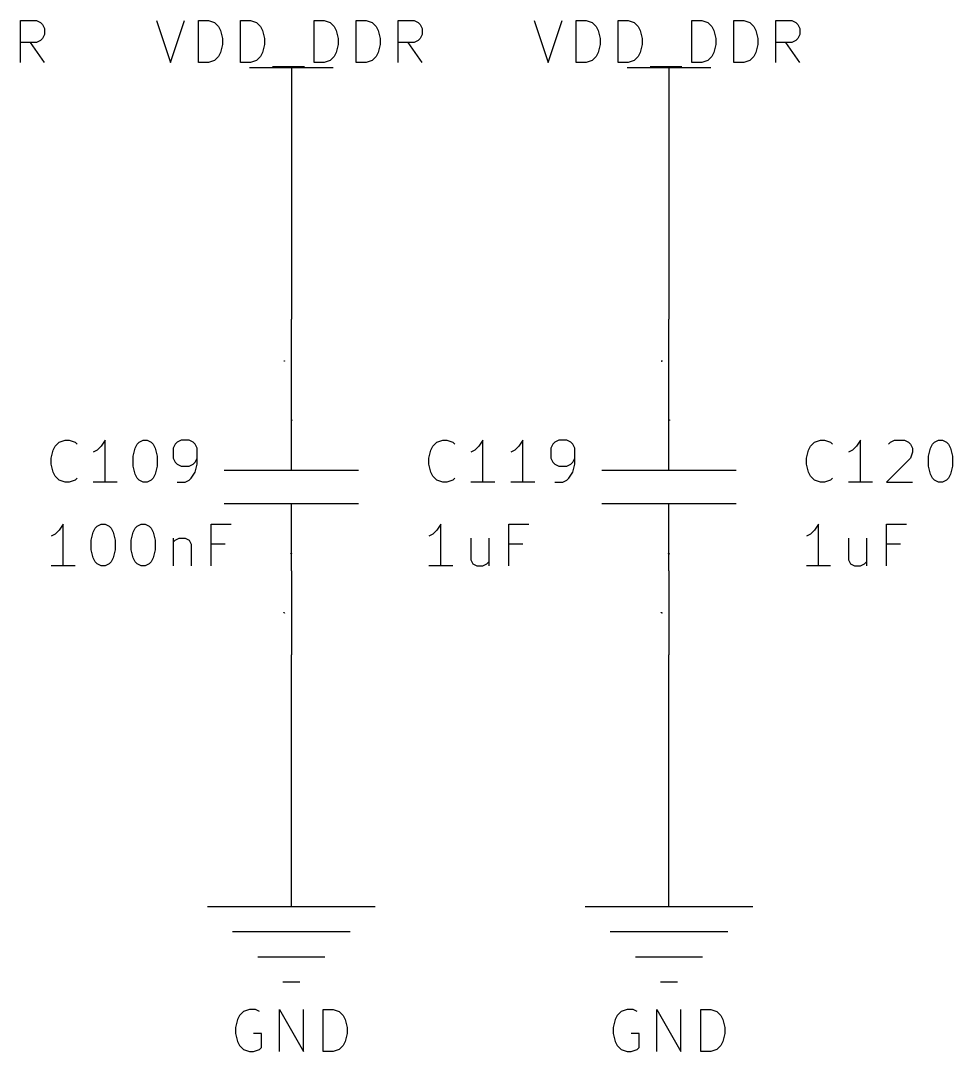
# Model space of a CAD drawing. Header units: millimetres. Extents: x 3 to 246, y -195 to -4.
# Drawn here: x 217.87 to 246.07, y -38.68 to -7.47 of the extents above; entities that cross this region are included whole.
import ezdxf

# ---------------------------------------------------------------- set-up
doc = ezdxf.new("R2010")
doc.units = ezdxf.units.MM
for name, color, linetype in [('GREENSIXTYFIVE', 129, 'CONTINUOUS'), ('LIGHTGREEN', 92, 'CONTINUOUS'), ('LIGHTRED', 12, 'CONTINUOUS'), ('RED', 14, 'CONTINUOUS')]:
    doc.layers.add(name, color=color, linetype=linetype)

msp = doc.modelspace()

# ---------------------------------------------------------------- linework, layer by layer
at = {"layer": 'GREENSIXTYFIVE', "linetype": 'CONTINUOUS'}
for p, q in [((217.8654, -8.7444), (217.8654, -7.4744)), ((217.8654, -7.4744), (218.3492, -7.4744)), ((218.3492, -7.4744), (218.4702, -7.5349)), ((221.9778, -7.4744), (222.4011, -8.7444)), ((222.4011, -8.7444), (222.8245, -7.4744)), ((223.2478, -8.7444), (223.2478, -7.4744)), ((223.2478, -7.4744), (223.5502, -7.4744)), ((223.5502, -7.4744), (223.7316, -7.5349)), ((224.5178, -8.7444), (224.5178, -7.4744)), ((224.5178, -7.4744), (224.8202, -7.4744)), ((224.8202, -7.4744), (225.0016, -7.5349)), ((226.7554, -8.7444), (226.7554, -7.4744)), ((226.7554, -7.4744), (227.0578, -7.4744)), ((227.0578, -7.4744), (227.2392, -7.5349)), ((228.0254, -8.7444), (228.0254, -7.4744)), ((228.0254, -7.4744), (228.3278, -7.4744)), ((228.3278, -7.4744), (228.5092, -7.5349)), ((229.2954, -8.7444), (229.2954, -7.4744)), ((229.2954, -7.4744), (229.7792, -7.4744)), ((229.7792, -7.4744), (229.9002, -7.5349)), ((233.4078, -7.4744), (233.8311, -8.7444)), ((233.8311, -8.7444), (234.2545, -7.4744)), ((234.6778, -8.7444), (234.6778, -7.4744)), ((234.6778, -7.4744), (234.9802, -7.4744)), ((234.9802, -7.4744), (235.1616, -7.5349)), ((235.9478, -8.7444), (235.9478, -7.4744)), ((235.9478, -7.4744), (236.2502, -7.4744)), ((236.2502, -7.4744), (236.4316, -7.5349)), ((238.1854, -8.7444), (238.1854, -7.4744)), ((238.1854, -7.4744), (238.4878, -7.4744)), ((238.4878, -7.4744), (238.6692, -7.5349)), ((239.4554, -8.7444), (239.4554, -7.4744)), ((239.4554, -7.4744), (239.7578, -7.4744)), ((239.7578, -7.4744), (239.9392, -7.5349)), ((240.7254, -8.7444), (240.7254, -7.4744)), ((240.7254, -7.4744), (241.2092, -7.4744)), ((241.2092, -7.4744), (241.3302, -7.5349)), ((218.4702, -7.5349), (218.5307, -7.5954)), ((218.5307, -7.5954), (218.5911, -7.7163)), ((218.5911, -7.7163), (218.5911, -7.8978)), ((223.7316, -7.5349), (223.8526, -7.6559)), ((223.8526, -7.6559), (223.9131, -7.7768)), ((223.9131, -7.7768), (223.9735, -8.0187)), ((225.0016, -7.5349), (225.1226, -7.6559)), ((225.1226, -7.6559), (225.1831, -7.7768)), ((225.1831, -7.7768), (225.2435, -8.0187)), ((227.2392, -7.5349), (227.3602, -7.6559)), ((227.3602, -7.6559), (227.4207, -7.7768)), ((227.4207, -7.7768), (227.4811, -8.0187)), ((228.5092, -7.5349), (228.6302, -7.6559)), ((228.6302, -7.6559), (228.6907, -7.7768)), ((228.6907, -7.7768), (228.7511, -8.0187)), ((229.9002, -7.5349), (229.9607, -7.5954)), ((229.9607, -7.5954), (230.0211, -7.7163)), ((230.0211, -7.7163), (230.0211, -7.8978)), ((235.1616, -7.5349), (235.2826, -7.6559)), ((235.2826, -7.6559), (235.3431, -7.7768)), ((235.3431, -7.7768), (235.4035, -8.0187)), ((236.4316, -7.5349), (236.5526, -7.6559)), ((236.5526, -7.6559), (236.6131, -7.7768)), ((236.6131, -7.7768), (236.6735, -8.0187)), ((238.6692, -7.5349), (238.7902, -7.6559)), ((238.7902, -7.6559), (238.8507, -7.7768)), ((238.8507, -7.7768), (238.9111, -8.0187)), ((239.9392, -7.5349), (240.0602, -7.6559)), ((240.0602, -7.6559), (240.1207, -7.7768)), ((240.1207, -7.7768), (240.1811, -8.0187)), ((241.3302, -7.5349), (241.3907, -7.5954)), ((241.3907, -7.5954), (241.4511, -7.7163)), ((241.4511, -7.7163), (241.4511, -7.8978)), ((218.4702, -8.0792), (218.3492, -8.1397)), ((218.5307, -8.0187), (218.4702, -8.0792)), ((218.5911, -7.8978), (218.5307, -8.0187)), ((223.9735, -8.0187), (223.9735, -8.2001)), ((225.2435, -8.0187), (225.2435, -8.2001)), ((227.4811, -8.0187), (227.4811, -8.2001)), ((228.7511, -8.0187), (228.7511, -8.2001)), ((229.9002, -8.0792), (229.7792, -8.1397)), ((229.9607, -8.0187), (229.9002, -8.0792)), ((230.0211, -7.8978), (229.9607, -8.0187)), ((235.4035, -8.0187), (235.4035, -8.2001)), ((236.6735, -8.0187), (236.6735, -8.2001)), ((238.9111, -8.0187), (238.9111, -8.2001)), ((240.1811, -8.0187), (240.1811, -8.2001)), ((241.3302, -8.0792), (241.2092, -8.1397)), ((241.3907, -8.0187), (241.3302, -8.0792)), ((241.4511, -7.8978), (241.3907, -8.0187)), ((218.3492, -8.1397), (217.8654, -8.1397)), ((218.5911, -8.7444), (218.1678, -8.1397)), ((223.9735, -8.2001), (223.9131, -8.442)), ((225.2435, -8.2001), (225.1831, -8.442)), ((227.4811, -8.2001), (227.4207, -8.442)), ((228.7511, -8.2001), (228.6907, -8.442)), ((229.7792, -8.1397), (229.2954, -8.1397)), ((230.0211, -8.7444), (229.5978, -8.1397)), ((235.4035, -8.2001), (235.3431, -8.442)), ((236.6735, -8.2001), (236.6131, -8.442)), ((238.9111, -8.2001), (238.8507, -8.442)), ((240.1811, -8.2001), (240.1207, -8.442)), ((241.2092, -8.1397), (240.7254, -8.1397)), ((241.4511, -8.7444), (241.0278, -8.1397)), ((223.7316, -8.684), (223.5502, -8.7444)), ((223.8526, -8.563), (223.7316, -8.684)), ((223.9131, -8.442), (223.8526, -8.563)), ((225.0016, -8.684), (224.8202, -8.7444)), ((225.1226, -8.563), (225.0016, -8.684)), ((225.1831, -8.442), (225.1226, -8.563)), ((227.2392, -8.684), (227.0578, -8.7444)), ((227.3602, -8.563), (227.2392, -8.684)), ((227.4207, -8.442), (227.3602, -8.563)), ((228.5092, -8.684), (228.3278, -8.7444)), ((228.6302, -8.563), (228.5092, -8.684)), ((228.6907, -8.442), (228.6302, -8.563)), ((235.1616, -8.684), (234.9802, -8.7444)), ((235.2826, -8.563), (235.1616, -8.684)), ((235.3431, -8.442), (235.2826, -8.563)), ((236.4316, -8.684), (236.2502, -8.7444)), ((236.5526, -8.563), (236.4316, -8.684)), ((236.6131, -8.442), (236.5526, -8.563)), ((238.6692, -8.684), (238.4878, -8.7444)), ((238.7902, -8.563), (238.6692, -8.684)), ((238.8507, -8.442), (238.7902, -8.563)), ((239.9392, -8.684), (239.7578, -8.7444)), ((240.0602, -8.563), (239.9392, -8.684)), ((240.1207, -8.442), (240.0602, -8.563)), ((223.5502, -8.7444), (223.2478, -8.7444)), ((224.8202, -8.7444), (224.5178, -8.7444)), ((225.4855, -8.8654), (226.4531, -8.8654)), ((227.0578, -8.7444), (226.7554, -8.7444)), ((228.3278, -8.7444), (228.0254, -8.7444)), ((234.9802, -8.7444), (234.6778, -8.7444)), ((236.2502, -8.7444), (235.9478, -8.7444)), ((236.9155, -8.8654), (237.8831, -8.8654)), ((238.4878, -8.7444), (238.1854, -8.7444)), ((239.7578, -8.7444), (239.4554, -8.7444)), ((226.0718, -19.5701), (226.0464, -19.5701)), ((226.0464, -19.5701), (226.05, -19.5725)), ((226.0718, -19.5701), (226.0464, -19.5701)), ((226.0464, -19.5701), (226.05, -19.5725)), ((226.05, -19.5725), (226.0524, -19.5749)), ((226.05, -19.5725), (226.0524, -19.5749)), ((226.0524, -19.5749), (226.0536, -19.5773)), ((226.0524, -19.5749), (226.0536, -19.5773)), ((226.0718, -19.5628), (226.0718, -19.5773)), ((226.0718, -19.5628), (226.0718, -19.5773)), ((237.5018, -19.5701), (237.4764, -19.5701)), ((237.4764, -19.5701), (237.48, -19.5725)), ((237.48, -19.5725), (237.4824, -19.5749)), ((237.4824, -19.5749), (237.4836, -19.5773)), ((237.5018, -19.5628), (237.5018, -19.5773)), ((218.914, -20.3559), (219.035, -20.2349)), ((218.914, -20.3559), (219.035, -20.2349)), ((219.035, -20.2349), (219.2164, -20.1744)), ((219.035, -20.2349), (219.2164, -20.1744)), ((219.2164, -20.1744), (219.3373, -20.1744)), ((219.2164, -20.1744), (219.3373, -20.1744)), ((219.3373, -20.1744), (219.5188, -20.2349)), ((219.3373, -20.1744), (219.5188, -20.2349)), ((219.5188, -20.2349), (219.5792, -20.2954)), ((219.5188, -20.2349), (219.5792, -20.2954)), ((220.4259, -20.1744), (220.305, -20.3559)), ((220.4259, -20.1744), (220.305, -20.3559)), ((220.4259, -21.4444), (220.4259, -20.1744)), ((220.4259, -21.4444), (220.4259, -20.1744)), ((221.3935, -20.2954), (221.454, -20.2349)), ((221.3935, -20.2954), (221.454, -20.2349)), ((221.454, -20.2349), (221.5749, -20.1744)), ((221.454, -20.2349), (221.5749, -20.1744)), ((221.5749, -20.1744), (221.6959, -20.1744)), ((221.5749, -20.1744), (221.6959, -20.1744)), ((221.6959, -20.1744), (221.8168, -20.2349)), ((221.6959, -20.1744), (221.8168, -20.2349)), ((221.8168, -20.2349), (221.8773, -20.2954)), ((221.8168, -20.2349), (221.8773, -20.2954)), ((222.603, -20.2349), (222.5425, -20.2954)), ((222.603, -20.2349), (222.5425, -20.2954)), ((222.724, -20.1744), (222.603, -20.2349)), ((222.724, -20.1744), (222.603, -20.2349)), ((222.9659, -20.1744), (222.724, -20.1744)), ((222.9659, -20.1744), (222.724, -20.1744)), ((223.0868, -20.2349), (222.9659, -20.1744)), ((223.0868, -20.2349), (222.9659, -20.1744)), ((223.1473, -20.2954), (223.0868, -20.2349)), ((223.1473, -20.2954), (223.0868, -20.2349)), ((230.344, -20.3559), (230.465, -20.2349)), ((230.344, -20.3559), (230.465, -20.2349)), ((230.465, -20.2349), (230.6464, -20.1744)), ((230.465, -20.2349), (230.6464, -20.1744)), ((230.6464, -20.1744), (230.7673, -20.1744)), ((230.6464, -20.1744), (230.7673, -20.1744)), ((230.7673, -20.1744), (230.9488, -20.2349)), ((230.7673, -20.1744), (230.9488, -20.2349)), ((230.9488, -20.2349), (231.0092, -20.2954)), ((230.9488, -20.2349), (231.0092, -20.2954)), ((231.8559, -20.1744), (231.735, -20.3559)), ((231.8559, -20.1744), (231.735, -20.3559)), ((231.8559, -21.4444), (231.8559, -20.1744)), ((231.8559, -21.4444), (231.8559, -20.1744)), ((233.0654, -20.1744), (232.9445, -20.3559)), ((233.0654, -20.1744), (232.9445, -20.3559)), ((233.0654, -21.4444), (233.0654, -20.1744)), ((233.0654, -21.4444), (233.0654, -20.1744)), ((234.033, -20.2349), (233.9725, -20.2954)), ((234.033, -20.2349), (233.9725, -20.2954)), ((234.154, -20.1744), (234.033, -20.2349)), ((234.154, -20.1744), (234.033, -20.2349)), ((234.3959, -20.1744), (234.154, -20.1744)), ((234.3959, -20.1744), (234.154, -20.1744)), ((234.5168, -20.2349), (234.3959, -20.1744)), ((234.5168, -20.2349), (234.3959, -20.1744)), ((234.5773, -20.2954), (234.5168, -20.2349)), ((234.5773, -20.2954), (234.5168, -20.2349)), ((241.774, -20.3559), (241.895, -20.2349)), ((241.895, -20.2349), (242.0764, -20.1744)), ((242.0764, -20.1744), (242.1973, -20.1744)), ((242.1973, -20.1744), (242.3788, -20.2349)), ((242.3788, -20.2349), (242.4392, -20.2954)), ((243.2859, -20.1744), (243.165, -20.3559)), ((243.2859, -21.4444), (243.2859, -20.1744)), ((244.1326, -20.2954), (244.193, -20.2349)), ((244.193, -20.2349), (244.314, -20.1744)), ((244.314, -20.1744), (244.6164, -20.1744)), ((244.6164, -20.1744), (244.7373, -20.2349)), ((244.7373, -20.2349), (244.7978, -20.2954)), ((245.463, -20.2954), (245.5235, -20.2349)), ((245.5235, -20.2349), (245.6444, -20.1744)), ((245.6444, -20.1744), (245.7654, -20.1744)), ((245.7654, -20.1744), (245.8863, -20.2349)), ((245.8863, -20.2349), (245.9468, -20.2954)), ((218.7931, -20.7187), (218.8535, -20.4768)), ((218.7931, -20.7187), (218.8535, -20.4768)), ((218.8535, -20.4768), (218.914, -20.3559)), ((218.8535, -20.4768), (218.914, -20.3559)), ((220.184, -20.4768), (220.0631, -20.5373)), ((220.184, -20.4768), (220.0631, -20.5373)), ((220.305, -20.3559), (220.184, -20.4768)), ((220.305, -20.3559), (220.184, -20.4768)), ((221.2726, -20.6582), (221.333, -20.4163)), ((221.2726, -20.6582), (221.333, -20.4163)), ((221.333, -20.4163), (221.3935, -20.2954)), ((221.333, -20.4163), (221.3935, -20.2954)), ((221.8773, -20.2954), (221.9378, -20.4163)), ((221.8773, -20.2954), (221.9378, -20.4163)), ((221.9378, -20.4163), (221.9983, -20.6582)), ((221.9378, -20.4163), (221.9983, -20.6582)), ((222.5425, -20.2954), (222.4821, -20.4163)), ((222.5425, -20.2954), (222.4821, -20.4163)), ((222.4821, -20.4163), (222.4821, -20.7187)), ((222.4821, -20.4163), (222.4821, -20.7187)), ((223.2078, -20.4163), (223.1473, -20.2954)), ((223.2078, -20.4163), (223.1473, -20.2954)), ((223.2078, -20.9001), (223.2078, -20.4163)), ((223.2078, -20.9001), (223.2078, -20.4163)), ((230.2231, -20.7187), (230.2835, -20.4768)), ((230.2231, -20.7187), (230.2835, -20.4768)), ((230.2835, -20.4768), (230.344, -20.3559)), ((230.2835, -20.4768), (230.344, -20.3559)), ((231.614, -20.4768), (231.4931, -20.5373)), ((231.614, -20.4768), (231.4931, -20.5373)), ((231.735, -20.3559), (231.614, -20.4768)), ((231.735, -20.3559), (231.614, -20.4768)), ((232.8235, -20.4768), (232.7026, -20.5373)), ((232.8235, -20.4768), (232.7026, -20.5373)), ((232.9445, -20.3559), (232.8235, -20.4768)), ((232.9445, -20.3559), (232.8235, -20.4768)), ((233.9725, -20.2954), (233.9121, -20.4163)), ((233.9725, -20.2954), (233.9121, -20.4163)), ((233.9121, -20.4163), (233.9121, -20.7187)), ((233.9121, -20.4163), (233.9121, -20.7187)), ((234.6378, -20.4163), (234.5773, -20.2954)), ((234.6378, -20.4163), (234.5773, -20.2954)), ((234.6378, -20.9001), (234.6378, -20.4163)), ((234.6378, -20.9001), (234.6378, -20.4163)), ((241.6531, -20.7187), (241.7135, -20.4768)), ((241.7135, -20.4768), (241.774, -20.3559)), ((243.044, -20.4768), (242.9231, -20.5373)), ((243.165, -20.3559), (243.044, -20.4768)), ((244.7978, -20.2954), (244.8583, -20.4163)), ((244.8583, -20.5373), (244.7978, -20.7187)), ((244.8583, -20.4163), (244.8583, -20.5373)), ((245.3421, -20.6582), (245.4025, -20.4163)), ((245.4025, -20.4163), (245.463, -20.2954)), ((245.9468, -20.2954), (246.0073, -20.4163)), ((246.0073, -20.4163), (246.0678, -20.6582)), ((218.7931, -20.9001), (218.7931, -20.7187)), ((218.7931, -20.9001), (218.7931, -20.7187)), ((218.8535, -21.142), (218.7931, -20.9001)), ((218.8535, -21.142), (218.7931, -20.9001)), ((221.2726, -20.9606), (221.2726, -20.6582)), ((221.2726, -20.9606), (221.2726, -20.6582)), ((221.9983, -20.6582), (221.9983, -20.9606)), ((221.9983, -20.6582), (221.9983, -20.9606)), ((222.4821, -20.7187), (222.5425, -20.8397)), ((222.4821, -20.7187), (222.5425, -20.8397)), ((222.5425, -20.8397), (222.603, -20.9001)), ((222.5425, -20.8397), (222.603, -20.9001)), ((222.603, -20.9001), (222.724, -20.9606)), ((222.603, -20.9001), (222.724, -20.9606)), ((222.9659, -20.9606), (223.0868, -20.9001)), ((222.9659, -20.9606), (223.0868, -20.9001)), ((223.0868, -20.9001), (223.1473, -20.8397)), ((223.0868, -20.9001), (223.1473, -20.8397)), ((223.1473, -20.8397), (223.2078, -20.7187)), ((223.1473, -20.8397), (223.2078, -20.7187)), ((223.1473, -21.142), (223.2078, -20.9001)), ((223.1473, -21.142), (223.2078, -20.9001)), ((230.2231, -20.9001), (230.2231, -20.7187)), ((230.2231, -20.9001), (230.2231, -20.7187)), ((230.2835, -21.142), (230.2231, -20.9001)), ((230.2835, -21.142), (230.2231, -20.9001)), ((233.9121, -20.7187), (233.9725, -20.8397)), ((233.9121, -20.7187), (233.9725, -20.8397)), ((233.9725, -20.8397), (234.033, -20.9001)), ((233.9725, -20.8397), (234.033, -20.9001)), ((234.033, -20.9001), (234.154, -20.9606)), ((234.033, -20.9001), (234.154, -20.9606)), ((234.3959, -20.9606), (234.5168, -20.9001)), ((234.3959, -20.9606), (234.5168, -20.9001)), ((234.5168, -20.9001), (234.5773, -20.8397)), ((234.5168, -20.9001), (234.5773, -20.8397)), ((234.5773, -20.8397), (234.6378, -20.7187)), ((234.5773, -20.8397), (234.6378, -20.7187)), ((234.5773, -21.142), (234.6378, -20.9001)), ((234.5773, -21.142), (234.6378, -20.9001)), ((241.6531, -20.9001), (241.6531, -20.7187)), ((241.7135, -21.142), (241.6531, -20.9001)), ((244.7978, -20.7187), (244.0721, -21.4444)), ((245.3421, -20.9606), (245.3421, -20.6582)), ((246.0678, -20.6582), (246.0678, -20.9606)), ((218.914, -21.263), (218.8535, -21.142)), ((218.914, -21.263), (218.8535, -21.142)), ((221.333, -21.2025), (221.2726, -20.9606)), ((221.333, -21.2025), (221.2726, -20.9606)), ((221.3935, -21.3235), (221.333, -21.2025)), ((221.3935, -21.3235), (221.333, -21.2025)), ((221.9378, -21.2025), (221.8773, -21.3235)), ((221.9378, -21.2025), (221.8773, -21.3235)), ((221.9983, -20.9606), (221.9378, -21.2025)), ((221.9983, -20.9606), (221.9378, -21.2025)), ((222.724, -20.9606), (222.9659, -20.9606)), ((222.724, -20.9606), (222.9659, -20.9606)), ((223.0263, -21.3235), (223.1473, -21.142)), ((223.0263, -21.3235), (223.1473, -21.142)), ((230.344, -21.263), (230.2835, -21.142)), ((230.344, -21.263), (230.2835, -21.142)), ((234.154, -20.9606), (234.3959, -20.9606)), ((234.154, -20.9606), (234.3959, -20.9606)), ((234.4563, -21.3235), (234.5773, -21.142)), ((234.4563, -21.3235), (234.5773, -21.142)), ((241.774, -21.263), (241.7135, -21.142)), ((245.4025, -21.2025), (245.3421, -20.9606)), ((245.463, -21.3235), (245.4025, -21.2025)), ((246.0073, -21.2025), (245.9468, -21.3235)), ((246.0678, -20.9606), (246.0073, -21.2025)), ((219.035, -21.384), (218.914, -21.263)), ((219.035, -21.384), (218.914, -21.263)), ((219.2164, -21.4444), (219.035, -21.384)), ((219.2164, -21.4444), (219.035, -21.384)), ((219.3373, -21.4444), (219.2164, -21.4444)), ((219.3373, -21.4444), (219.2164, -21.4444)), ((219.5188, -21.384), (219.3373, -21.4444)), ((219.5188, -21.384), (219.3373, -21.4444)), ((219.5792, -21.3235), (219.5188, -21.384)), ((219.5792, -21.3235), (219.5188, -21.384)), ((220.7888, -21.4444), (220.0631, -21.4444)), ((220.7888, -21.4444), (220.0631, -21.4444)), ((221.454, -21.384), (221.3935, -21.3235)), ((221.454, -21.384), (221.3935, -21.3235)), ((221.5749, -21.4444), (221.454, -21.384)), ((221.5749, -21.4444), (221.454, -21.384)), ((221.6959, -21.4444), (221.5749, -21.4444)), ((221.6959, -21.4444), (221.5749, -21.4444)), ((221.8168, -21.384), (221.6959, -21.4444)), ((221.8168, -21.384), (221.6959, -21.4444)), ((221.8773, -21.3235), (221.8168, -21.384)), ((221.8773, -21.3235), (221.8168, -21.384)), ((222.603, -21.4444), (222.8449, -21.4444)), ((222.603, -21.4444), (222.8449, -21.4444)), ((222.8449, -21.4444), (222.9659, -21.384)), ((222.8449, -21.4444), (222.9659, -21.384)), ((222.9659, -21.384), (223.0263, -21.3235)), ((222.9659, -21.384), (223.0263, -21.3235)), ((230.465, -21.384), (230.344, -21.263)), ((230.465, -21.384), (230.344, -21.263)), ((230.6464, -21.4444), (230.465, -21.384)), ((230.6464, -21.4444), (230.465, -21.384)), ((230.7673, -21.4444), (230.6464, -21.4444)), ((230.7673, -21.4444), (230.6464, -21.4444)), ((230.9488, -21.384), (230.7673, -21.4444)), ((230.9488, -21.384), (230.7673, -21.4444)), ((231.0092, -21.3235), (230.9488, -21.384)), ((231.0092, -21.3235), (230.9488, -21.384)), ((232.2188, -21.4444), (231.4931, -21.4444)), ((232.2188, -21.4444), (231.4931, -21.4444)), ((233.4283, -21.4444), (232.7026, -21.4444)), ((233.4283, -21.4444), (232.7026, -21.4444)), ((234.033, -21.4444), (234.2749, -21.4444)), ((234.033, -21.4444), (234.2749, -21.4444)), ((234.2749, -21.4444), (234.3959, -21.384)), ((234.2749, -21.4444), (234.3959, -21.384)), ((234.3959, -21.384), (234.4563, -21.3235)), ((234.3959, -21.384), (234.4563, -21.3235)), ((241.895, -21.384), (241.774, -21.263)), ((242.0764, -21.4444), (241.895, -21.384)), ((242.1973, -21.4444), (242.0764, -21.4444)), ((242.3788, -21.384), (242.1973, -21.4444)), ((242.4392, -21.3235), (242.3788, -21.384)), ((243.6488, -21.4444), (242.9231, -21.4444)), ((244.0721, -21.4444), (244.8583, -21.4444)), ((245.5235, -21.384), (245.463, -21.3235)), ((245.6444, -21.4444), (245.5235, -21.384)), ((245.7654, -21.4444), (245.6444, -21.4444)), ((245.8863, -21.384), (245.7654, -21.4444)), ((245.9468, -21.3235), (245.8863, -21.384)), ((219.1559, -22.7144), (219.035, -22.8959)), ((219.1559, -22.7144), (219.035, -22.8959)), ((219.1559, -23.9844), (219.1559, -22.7144)), ((219.1559, -23.9844), (219.1559, -22.7144)), ((220.1235, -22.8354), (220.184, -22.7749)), ((220.1235, -22.8354), (220.184, -22.7749)), ((220.184, -22.7749), (220.3049, -22.7144)), ((220.184, -22.7749), (220.3049, -22.7144)), ((220.3049, -22.7144), (220.4259, -22.7144)), ((220.3049, -22.7144), (220.4259, -22.7144)), ((220.4259, -22.7144), (220.5468, -22.7749)), ((220.4259, -22.7144), (220.5468, -22.7749)), ((220.5468, -22.7749), (220.6073, -22.8354)), ((220.5468, -22.7749), (220.6073, -22.8354)), ((221.333, -22.8354), (221.3935, -22.7749)), ((221.333, -22.8354), (221.3935, -22.7749)), ((221.3935, -22.7749), (221.5144, -22.7144)), ((221.3935, -22.7749), (221.5144, -22.7144)), ((221.5144, -22.7144), (221.6354, -22.7144)), ((221.5144, -22.7144), (221.6354, -22.7144)), ((221.6354, -22.7144), (221.7563, -22.7749)), ((221.6354, -22.7144), (221.7563, -22.7749)), ((221.7563, -22.7749), (221.8168, -22.8354)), ((221.7563, -22.7749), (221.8168, -22.8354)), ((223.631, -23.9844), (223.631, -22.7144)), ((223.631, -22.7144), (224.2358, -22.7144)), ((223.631, -23.9844), (223.631, -22.7144)), ((223.631, -22.7144), (224.2358, -22.7144)), ((230.5859, -22.7144), (230.465, -22.8959)), ((230.5859, -22.7144), (230.465, -22.8959)), ((230.5859, -23.9844), (230.5859, -22.7144)), ((230.5859, -23.9844), (230.5859, -22.7144)), ((232.642, -23.9844), (232.642, -22.7144)), ((232.642, -22.7144), (233.2468, -22.7144)), ((232.642, -23.9844), (232.642, -22.7144)), ((232.642, -22.7144), (233.2468, -22.7144)), ((242.0159, -22.7144), (241.895, -22.8959)), ((242.0159, -23.9844), (242.0159, -22.7144)), ((244.072, -23.9844), (244.072, -22.7144)), ((244.072, -22.7144), (244.6768, -22.7144)), ((218.914, -23.0168), (218.7931, -23.0773)), ((218.914, -23.0168), (218.7931, -23.0773)), ((219.035, -22.8959), (218.914, -23.0168)), ((219.035, -22.8959), (218.914, -23.0168)), ((220.0026, -23.1982), (220.063, -22.9563)), ((220.0026, -23.1982), (220.063, -22.9563)), ((220.063, -22.9563), (220.1235, -22.8354)), ((220.063, -22.9563), (220.1235, -22.8354)), ((220.6073, -22.8354), (220.6678, -22.9563)), ((220.6073, -22.8354), (220.6678, -22.9563)), ((220.6678, -22.9563), (220.7283, -23.1982)), ((220.6678, -22.9563), (220.7283, -23.1982)), ((221.2121, -23.1982), (221.2725, -22.9563)), ((221.2121, -23.1982), (221.2725, -22.9563)), ((221.2725, -22.9563), (221.333, -22.8354)), ((221.2725, -22.9563), (221.333, -22.8354)), ((221.8168, -22.8354), (221.8773, -22.9563)), ((221.8168, -22.8354), (221.8773, -22.9563)), ((221.8773, -22.9563), (221.9378, -23.1982)), ((221.8773, -22.9563), (221.9378, -23.1982)), ((230.344, -23.0168), (230.2231, -23.0773)), ((230.344, -23.0168), (230.2231, -23.0773)), ((230.465, -22.8959), (230.344, -23.0168)), ((230.465, -22.8959), (230.344, -23.0168)), ((241.774, -23.0168), (241.6531, -23.0773)), ((241.895, -22.8959), (241.774, -23.0168)), ((220.0026, -23.5006), (220.0026, -23.1982)), ((220.0026, -23.5006), (220.0026, -23.1982)), ((220.7283, -23.1982), (220.7283, -23.5006)), ((220.7283, -23.1982), (220.7283, -23.5006)), ((221.2121, -23.5006), (221.2121, -23.1982)), ((221.2121, -23.5006), (221.2121, -23.1982)), ((221.9378, -23.1982), (221.9378, -23.5006)), ((221.9378, -23.1982), (221.9378, -23.5006)), ((222.482, -23.1378), (222.482, -23.9844)), ((222.482, -23.1378), (222.482, -23.9844)), ((222.482, -23.2587), (222.5425, -23.1982)), ((222.482, -23.2587), (222.5425, -23.1982)), ((222.5425, -23.1982), (222.6635, -23.1378)), ((222.5425, -23.1982), (222.6635, -23.1378)), ((222.6635, -23.1378), (222.8449, -23.1378)), ((222.6635, -23.1378), (222.8449, -23.1378)), ((222.8449, -23.1378), (222.9658, -23.1982)), ((222.8449, -23.1378), (222.9658, -23.1982)), ((222.9658, -23.1982), (223.0263, -23.3192)), ((222.9658, -23.1982), (223.0263, -23.3192)), ((223.0263, -23.3192), (223.0263, -23.9844)), ((223.0263, -23.3192), (223.0263, -23.9844)), ((224.0544, -23.3192), (223.631, -23.3192)), ((224.0544, -23.3192), (223.631, -23.3192)), ((231.493, -23.1378), (231.493, -23.803)), ((231.493, -23.1378), (231.493, -23.803)), ((232.0373, -23.1378), (232.0373, -23.9844)), ((232.0373, -23.1378), (232.0373, -23.9844)), ((233.0654, -23.3192), (232.642, -23.3192)), ((233.0654, -23.3192), (232.642, -23.3192)), ((242.923, -23.1378), (242.923, -23.803)), ((243.4673, -23.1378), (243.4673, -23.9844)), ((244.4954, -23.3192), (244.072, -23.3192)), ((220.063, -23.7425), (220.0026, -23.5006)), ((220.063, -23.7425), (220.0026, -23.5006)), ((220.7283, -23.5006), (220.6678, -23.7425)), ((220.7283, -23.5006), (220.6678, -23.7425)), ((221.2725, -23.7425), (221.2121, -23.5006)), ((221.2725, -23.7425), (221.2121, -23.5006)), ((221.9378, -23.5006), (221.8773, -23.7425)), ((221.9378, -23.5006), (221.8773, -23.7425)), ((226.0464, -23.6074), (226.0476, -23.605)), ((226.0464, -23.6074), (226.0476, -23.605)), ((226.0464, -23.6135), (226.0464, -23.6074)), ((226.0464, -23.6135), (226.0464, -23.6074)), ((226.0476, -23.6159), (226.0464, -23.6135)), ((226.0476, -23.6159), (226.0464, -23.6135)), ((226.0476, -23.605), (226.0488, -23.6038)), ((226.0476, -23.605), (226.0488, -23.6038)), ((226.0488, -23.6171), (226.0476, -23.6159)), ((226.0488, -23.6171), (226.0476, -23.6159)), ((226.0488, -23.6038), (226.0512, -23.6026)), ((226.0488, -23.6038), (226.0512, -23.6026)), ((226.0512, -23.6026), (226.0536, -23.6026)), ((226.0512, -23.6026), (226.0536, -23.6026)), ((226.0536, -23.6026), (226.0572, -23.6038)), ((226.0536, -23.6026), (226.0572, -23.6038)), ((226.0572, -23.6038), (226.0718, -23.6183)), ((226.0572, -23.6038), (226.0718, -23.6183)), ((226.0718, -23.6183), (226.0718, -23.6026)), ((226.0718, -23.6183), (226.0718, -23.6026)), ((237.4764, -23.6074), (237.4776, -23.605)), ((237.4764, -23.6135), (237.4764, -23.6074)), ((237.4776, -23.6159), (237.4764, -23.6135)), ((237.4776, -23.605), (237.4788, -23.6038)), ((237.4788, -23.6171), (237.4776, -23.6159)), ((237.4788, -23.6038), (237.4812, -23.6026)), ((237.4812, -23.6026), (237.4836, -23.6026)), ((237.4836, -23.6026), (237.4872, -23.6038)), ((237.4872, -23.6038), (237.5018, -23.6183)), ((237.5018, -23.6183), (237.5018, -23.6026)), ((219.5188, -23.9844), (218.7931, -23.9844)), ((219.5188, -23.9844), (218.7931, -23.9844)), ((220.1235, -23.8635), (220.063, -23.7425)), ((220.1235, -23.8635), (220.063, -23.7425)), ((220.184, -23.924), (220.1235, -23.8635)), ((220.184, -23.924), (220.1235, -23.8635)), ((220.3049, -23.9844), (220.184, -23.924)), ((220.3049, -23.9844), (220.184, -23.924)), ((220.4259, -23.9844), (220.3049, -23.9844)), ((220.4259, -23.9844), (220.3049, -23.9844)), ((220.5468, -23.924), (220.4259, -23.9844)), ((220.5468, -23.924), (220.4259, -23.9844)), ((220.6073, -23.8635), (220.5468, -23.924)), ((220.6073, -23.8635), (220.5468, -23.924)), ((220.6678, -23.7425), (220.6073, -23.8635)), ((220.6678, -23.7425), (220.6073, -23.8635)), ((221.333, -23.8635), (221.2725, -23.7425)), ((221.333, -23.8635), (221.2725, -23.7425)), ((221.3935, -23.924), (221.333, -23.8635)), ((221.3935, -23.924), (221.333, -23.8635)), ((221.5144, -23.9844), (221.3935, -23.924)), ((221.5144, -23.9844), (221.3935, -23.924)), ((221.6354, -23.9844), (221.5144, -23.9844)), ((221.6354, -23.9844), (221.5144, -23.9844)), ((221.7563, -23.924), (221.6354, -23.9844)), ((221.7563, -23.924), (221.6354, -23.9844)), ((221.8168, -23.8635), (221.7563, -23.924)), ((221.8168, -23.8635), (221.7563, -23.924)), ((221.8773, -23.7425), (221.8168, -23.8635)), ((221.8773, -23.7425), (221.8168, -23.8635)), ((230.9488, -23.9844), (230.2231, -23.9844)), ((230.9488, -23.9844), (230.2231, -23.9844)), ((231.493, -23.803), (231.5535, -23.924)), ((231.493, -23.803), (231.5535, -23.924)), ((231.5535, -23.924), (231.6745, -23.9844)), ((231.5535, -23.924), (231.6745, -23.9844)), ((231.6745, -23.9844), (231.8559, -23.9844)), ((231.6745, -23.9844), (231.8559, -23.9844)), ((231.8559, -23.9844), (231.9768, -23.924)), ((231.8559, -23.9844), (231.9768, -23.924)), ((231.9768, -23.924), (232.0373, -23.8635)), ((231.9768, -23.924), (232.0373, -23.8635)), ((242.3788, -23.9844), (241.6531, -23.9844)), ((242.923, -23.803), (242.9835, -23.924)), ((242.9835, -23.924), (243.1045, -23.9844)), ((243.1045, -23.9844), (243.2859, -23.9844)), ((243.2859, -23.9844), (243.4068, -23.924)), ((243.4068, -23.924), (243.4673, -23.8635)), ((224.79, -37.4092), (224.6086, -37.4697)), ((224.9714, -37.4092), (224.79, -37.4092)), ((225.0924, -37.4697), (224.9714, -37.4092)), ((225.6971, -38.6792), (225.6971, -37.4092)), ((225.6971, -37.4092), (226.4228, -38.6792)), ((226.4228, -38.6792), (226.4228, -37.4092)), ((227.0276, -38.6792), (227.0276, -37.4092)), ((227.0276, -37.4092), (227.33, -37.4092)), ((227.33, -37.4092), (227.5114, -37.4697)), ((236.22, -37.4092), (236.0386, -37.4697)), ((236.4014, -37.4092), (236.22, -37.4092)), ((236.5224, -37.4697), (236.4014, -37.4092)), ((237.1271, -38.6792), (237.1271, -37.4092)), ((237.1271, -37.4092), (237.8528, -38.6792)), ((237.8528, -38.6792), (237.8528, -37.4092)), ((238.4576, -38.6792), (238.4576, -37.4092)), ((238.4576, -37.4092), (238.76, -37.4092)), ((238.76, -37.4092), (238.9414, -37.4697)), ((224.4271, -37.7116), (224.3667, -37.9535)), ((224.4876, -37.5907), (224.4271, -37.7116)), ((224.6086, -37.4697), (224.4876, -37.5907)), ((227.5114, -37.4697), (227.6324, -37.5907)), ((227.6324, -37.5907), (227.6929, -37.7116)), ((227.6929, -37.7116), (227.7533, -37.9535)), ((235.8571, -37.7116), (235.7967, -37.9535)), ((235.9176, -37.5907), (235.8571, -37.7116)), ((236.0386, -37.4697), (235.9176, -37.5907)), ((238.9414, -37.4697), (239.0624, -37.5907)), ((239.0624, -37.5907), (239.1229, -37.7116)), ((239.1229, -37.7116), (239.1833, -37.9535)), ((224.3667, -37.9535), (224.3667, -38.1349)), ((227.7533, -37.9535), (227.7533, -38.1349)), ((235.7967, -37.9535), (235.7967, -38.1349)), ((239.1833, -37.9535), (239.1833, -38.1349)), ((224.3667, -38.1349), (224.4271, -38.3768)), ((224.4271, -38.3768), (224.4876, -38.4978)), ((225.1528, -38.1349), (224.9109, -38.1349)), ((225.1528, -38.5583), (225.1528, -38.1349)), ((227.6929, -38.3768), (227.6324, -38.4978)), ((227.7533, -38.1349), (227.6929, -38.3768)), ((235.7967, -38.1349), (235.8571, -38.3768)), ((235.8571, -38.3768), (235.9176, -38.4978)), ((236.5828, -38.1349), (236.3409, -38.1349)), ((236.5828, -38.5583), (236.5828, -38.1349)), ((239.1229, -38.3768), (239.0624, -38.4978)), ((239.1833, -38.1349), (239.1229, -38.3768)), ((224.4876, -38.4978), (224.6086, -38.6188)), ((224.6086, -38.6188), (224.79, -38.6792)), ((224.79, -38.6792), (224.9109, -38.6792)), ((224.9109, -38.6792), (225.0924, -38.6188)), ((225.0924, -38.6188), (225.1528, -38.5583)), ((227.33, -38.6792), (227.0276, -38.6792)), ((227.5114, -38.6188), (227.33, -38.6792)), ((227.6324, -38.4978), (227.5114, -38.6188)), ((235.9176, -38.4978), (236.0386, -38.6188)), ((236.0386, -38.6188), (236.22, -38.6792)), ((236.22, -38.6792), (236.3409, -38.6792)), ((236.3409, -38.6792), (236.5224, -38.6188)), ((236.5224, -38.6188), (236.5828, -38.5583)), ((238.76, -38.6792), (238.4576, -38.6792)), ((238.9414, -38.6188), (238.76, -38.6792)), ((239.0624, -38.4978), (238.9414, -38.6188))]:
    msp.add_line(p, q, dxfattribs=at)
at = {"layer": 'LIGHTGREEN', "linetype": 'CONTINUOUS'}
for p, q in [((226.06, -11.43), (226.06, -16.51)), ((237.49, -11.43), (237.49, -16.51)), ((226.06, -31.75), (226.06, -26.67)), ((237.49, -31.75), (237.49, -26.67))]:
    msp.add_line(p, q, dxfattribs=at)
at = {"layer": 'LIGHTRED', "linetype": 'CONTINUOUS'}
for p, q in [((225.8537, -17.78), (225.8283, -17.78)), ((225.8283, -17.78), (225.8319, -17.7824)), ((225.8537, -17.78), (225.8283, -17.78)), ((225.8283, -17.78), (225.8319, -17.7824)), ((225.8319, -17.7824), (225.8343, -17.7848)), ((225.8319, -17.7824), (225.8343, -17.7848)), ((225.8343, -17.7848), (225.8355, -17.7872)), ((225.8343, -17.7848), (225.8355, -17.7872)), ((225.8537, -17.7727), (225.8537, -17.7872)), ((225.8537, -17.7727), (225.8537, -17.7872)), ((237.2837, -17.78), (237.2583, -17.78)), ((237.2583, -17.78), (237.2619, -17.7824)), ((237.2619, -17.7824), (237.2643, -17.7848)), ((237.2643, -17.7848), (237.2655, -17.7872)), ((237.2837, -17.7727), (237.2837, -17.7872)), ((225.8283, -25.3975), (225.8295, -25.3951)), ((225.8283, -25.3975), (225.8295, -25.3951)), ((225.8283, -25.4036), (225.8283, -25.3975)), ((225.8283, -25.4036), (225.8283, -25.3975)), ((225.8295, -25.406), (225.8283, -25.4036)), ((225.8295, -25.406), (225.8283, -25.4036)), ((225.8295, -25.3951), (225.8307, -25.3939)), ((225.8295, -25.3951), (225.8307, -25.3939)), ((225.8307, -25.4072), (225.8295, -25.406)), ((225.8307, -25.4072), (225.8295, -25.406)), ((225.8307, -25.3939), (225.8331, -25.3927)), ((225.8307, -25.3939), (225.8331, -25.3927)), ((225.8331, -25.3927), (225.8355, -25.3927)), ((225.8331, -25.3927), (225.8355, -25.3927)), ((225.8355, -25.3927), (225.8391, -25.3939)), ((225.8355, -25.3927), (225.8391, -25.3939)), ((225.8391, -25.3939), (225.8537, -25.4084)), ((225.8391, -25.3939), (225.8537, -25.4084)), ((225.8537, -25.4084), (225.8537, -25.3927)), ((225.8537, -25.4084), (225.8537, -25.3927)), ((237.2583, -25.3975), (237.2595, -25.3951)), ((237.2583, -25.4036), (237.2583, -25.3975)), ((237.2595, -25.406), (237.2583, -25.4036)), ((237.2595, -25.3951), (237.2607, -25.3939)), ((237.2607, -25.4072), (237.2595, -25.406)), ((237.2607, -25.3939), (237.2631, -25.3927)), ((237.2631, -25.3927), (237.2655, -25.3927)), ((237.2655, -25.3927), (237.2691, -25.3939)), ((237.2691, -25.3939), (237.2837, -25.4084)), ((237.2837, -25.4084), (237.2837, -25.3927))]:
    msp.add_line(p, q, dxfattribs=at)
at = {"layer": 'RED', "linetype": 'CONTINUOUS'}
for p, q in [((224.79, -8.89), (227.33, -8.89)), ((226.06, -8.89), (226.06, -10.16)), ((236.22, -8.89), (238.76, -8.89)), ((237.49, -8.89), (237.49, -10.16)), ((226.06, -10.16), (226.06, -11.43)), ((237.49, -10.16), (237.49, -11.43)), ((226.06, -19.05), (226.06, -16.51)), ((226.06, -19.05), (226.06, -16.51)), ((237.49, -19.05), (237.49, -16.51)), ((226.06, -21.082), (226.06, -19.05)), ((237.49, -21.082), (237.49, -19.05)), ((224.028, -21.082), (228.092, -21.082)), ((235.458, -21.082), (239.522, -21.082)), ((228.092, -22.098), (224.028, -22.098)), ((226.06, -24.13), (226.06, -22.098)), ((239.522, -22.098), (235.458, -22.098)), ((237.49, -24.13), (237.49, -22.098)), ((226.06, -24.13), (226.06, -26.67)), ((226.06, -24.13), (226.06, -26.67)), ((237.49, -24.13), (237.49, -26.67)), ((226.06, -34.29), (226.06, -31.75)), ((237.49, -34.29), (237.49, -31.75)), ((223.52, -34.29), (228.6, -34.29)), ((234.95, -34.29), (240.03, -34.29)), ((224.282, -35.052), (227.838, -35.052)), ((235.712, -35.052), (239.268, -35.052)), ((225.044, -35.814), (227.076, -35.814)), ((236.474, -35.814), (238.506, -35.814)), ((225.806, -36.576), (226.314, -36.576)), ((237.236, -36.576), (237.744, -36.576))]:
    msp.add_line(p, q, dxfattribs=at)

doc.saveas('drawing.dxf')
